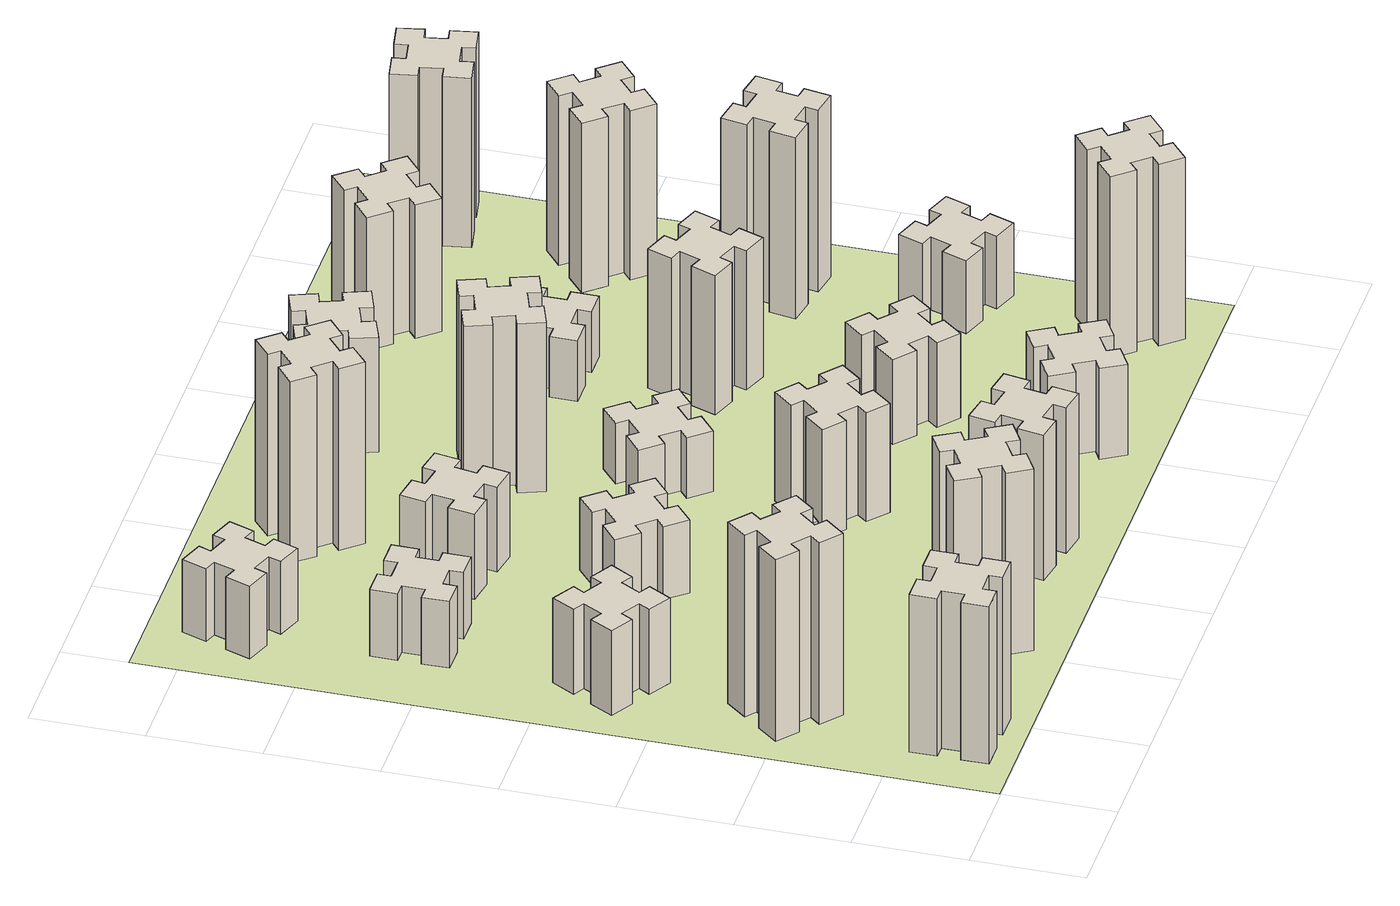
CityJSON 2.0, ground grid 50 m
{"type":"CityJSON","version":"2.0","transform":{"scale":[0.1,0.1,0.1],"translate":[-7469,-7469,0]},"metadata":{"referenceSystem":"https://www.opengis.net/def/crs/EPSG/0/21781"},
"CityObjects":{
"building1":{"type":"Building","attributes":{"class":"1000","function":"1000","usage":"1000","yearOfConstruction":2016,"roofType":"1000","measuredHeight":78,"storeysAboveGround":30,"storeysBelowGround":0},"geometry":[{"type":"Solid","lod":"1","boundaries":[[[[0,1,2,3,4,5,6,7,8,9,10,11,12,13,14,15,16,17,18,19]],[[17,16,20,21]],[[16,15,22,20]],[[15,14,23,22]],[[14,13,24,23]],[[13,12,25,24]],[[12,11,26,25]],[[11,10,27,26]],[[10,9,28,27]],[[9,8,29,28]],[[8,7,30,29]],[[7,6,31,30]],[[6,5,32,31]],[[5,4,33,32]],[[4,3,34,33]],[[3,2,35,34]],[[2,1,36,35]],[[1,0,37,36]],[[0,19,38,37]],[[19,18,39,38]],[[18,17,21,39]],[[24,25,26,27,28,29,30,31,32,33,34,35,36,37,38,39,21,20,22,23]]]]}]},
"building2":{"type":"Building","attributes":{"class":"1000","function":"1000","usage":"1000","yearOfConstruction":2016,"roofType":"1000","measuredHeight":90,"storeysAboveGround":30,"storeysBelowGround":0},"geometry":[{"type":"Solid","lod":"1","boundaries":[[[[40,41,42,43,44,45,46,47,48,49,50,51,52,53,54,55,56,57,58,59]],[[57,56,60,61]],[[56,55,62,60]],[[55,54,63,62]],[[54,53,64,63]],[[53,52,65,64]],[[52,51,66,65]],[[51,50,67,66]],[[50,49,68,67]],[[49,48,69,68]],[[48,47,70,69]],[[47,46,71,70]],[[46,45,72,71]],[[45,44,73,72]],[[44,43,74,73]],[[43,42,75,74]],[[42,41,76,75]],[[41,40,77,76]],[[40,59,78,77]],[[59,58,79,78]],[[58,57,61,79]],[[64,65,66,67,68,69,70,71,72,73,74,75,76,77,78,79,61,60,62,63]]]]}]},
"building3":{"type":"Building","attributes":{"class":"1000","function":"1000","usage":"1000","yearOfConstruction":2016,"roofType":"1000","measuredHeight":42,"storeysAboveGround":30,"storeysBelowGround":0},"geometry":[{"type":"Solid","lod":"1","boundaries":[[[[80,81,82,83,84,85,86,87,88,89,90,91,92,93,94,95,96,97,98,99]],[[97,96,100,101]],[[96,95,102,100]],[[95,94,103,102]],[[94,93,104,103]],[[93,92,105,104]],[[92,91,106,105]],[[91,90,107,106]],[[90,89,108,107]],[[89,88,109,108]],[[88,87,110,109]],[[87,86,111,110]],[[86,85,112,111]],[[85,84,113,112]],[[84,83,114,113]],[[83,82,115,114]],[[82,81,116,115]],[[81,80,117,116]],[[80,99,118,117]],[[99,98,119,118]],[[98,97,101,119]],[[104,105,106,107,108,109,110,111,112,113,114,115,116,117,118,119,101,100,102,103]]]]}]},
"building4":{"type":"Building","attributes":{"class":"1000","function":"1000","usage":"1000","yearOfConstruction":2016,"roofType":"1000","measuredHeight":90,"storeysAboveGround":30,"storeysBelowGround":0},"geometry":[{"type":"Solid","lod":"1","boundaries":[[[[120,121,122,123,124,125,126,127,128,129,130,131,132,133,134,135,136,137,138,139]],[[137,136,140,141]],[[136,135,142,140]],[[135,134,143,142]],[[134,133,144,143]],[[133,132,145,144]],[[132,131,146,145]],[[131,130,147,146]],[[130,129,148,147]],[[129,128,149,148]],[[128,127,150,149]],[[127,126,151,150]],[[126,125,152,151]],[[125,124,153,152]],[[124,123,154,153]],[[123,122,155,154]],[[122,121,156,155]],[[121,120,157,156]],[[120,139,158,157]],[[139,138,159,158]],[[138,137,141,159]],[[144,145,146,147,148,149,150,151,152,153,154,155,156,157,158,159,141,140,142,143]]]]}]},
"building5":{"type":"Building","attributes":{"class":"1000","function":"1000","usage":"1000","yearOfConstruction":2016,"roofType":"1000","measuredHeight":33,"storeysAboveGround":30,"storeysBelowGround":0},"geometry":[{"type":"Solid","lod":"1","boundaries":[[[[160,161,162,163,164,165,166,167,168,169,170,171,172,173,174,175,176,177,178,179]],[[177,176,180,181]],[[176,175,182,180]],[[175,174,183,182]],[[174,173,184,183]],[[173,172,185,184]],[[172,171,186,185]],[[171,170,187,186]],[[170,169,188,187]],[[169,168,189,188]],[[168,167,190,189]],[[167,166,191,190]],[[166,165,192,191]],[[165,164,193,192]],[[164,163,194,193]],[[163,162,195,194]],[[162,161,196,195]],[[161,160,197,196]],[[160,179,198,197]],[[179,178,199,198]],[[178,177,181,199]],[[184,185,186,187,188,189,190,191,192,193,194,195,196,197,198,199,181,180,182,183]]]]}]},
"building6":{"type":"Building","attributes":{"class":"1000","function":"1000","usage":"1000","yearOfConstruction":2016,"roofType":"1000","measuredHeight":36,"storeysAboveGround":30,"storeysBelowGround":0},"geometry":[{"type":"Solid","lod":"1","boundaries":[[[[200,201,202,203,204,205,206,207,208,209,210,211,212,213,214,215,216,217,218,219]],[[217,216,220,221]],[[216,215,222,220]],[[215,214,223,222]],[[214,213,224,223]],[[213,212,225,224]],[[212,211,226,225]],[[211,210,227,226]],[[210,209,228,227]],[[209,208,229,228]],[[208,207,230,229]],[[207,206,231,230]],[[206,205,232,231]],[[205,204,233,232]],[[204,203,234,233]],[[203,202,235,234]],[[202,201,236,235]],[[201,200,237,236]],[[200,219,238,237]],[[219,218,239,238]],[[218,217,221,239]],[[224,225,226,227,228,229,230,231,232,233,234,235,236,237,238,239,221,220,222,223]]]]}]},
"building7":{"type":"Building","attributes":{"class":"1000","function":"1000","usage":"1000","yearOfConstruction":2016,"roofType":"1000","measuredHeight":33,"storeysAboveGround":30,"storeysBelowGround":0},"geometry":[{"type":"Solid","lod":"1","boundaries":[[[[240,241,242,243,244,245,246,247,248,249,250,251,252,253,254,255,256,257,258,259]],[[257,256,260,261]],[[256,255,262,260]],[[255,254,263,262]],[[254,253,264,263]],[[253,252,265,264]],[[252,251,266,265]],[[251,250,267,266]],[[250,249,268,267]],[[249,248,269,268]],[[248,247,270,269]],[[247,246,271,270]],[[246,245,272,271]],[[245,244,273,272]],[[244,243,274,273]],[[243,242,275,274]],[[242,241,276,275]],[[241,240,277,276]],[[240,259,278,277]],[[259,258,279,278]],[[258,257,261,279]],[[264,265,266,267,268,269,270,271,272,273,274,275,276,277,278,279,261,260,262,263]]]]}]},
"building8":{"type":"Building","attributes":{"class":"1000","function":"1000","usage":"1000","yearOfConstruction":2016,"roofType":"1000","measuredHeight":36,"storeysAboveGround":30,"storeysBelowGround":0},"geometry":[{"type":"Solid","lod":"1","boundaries":[[[[280,281,282,283,284,285,286,287,288,289,290,291,292,293,294,295,296,297,298,299]],[[297,296,300,301]],[[296,295,302,300]],[[295,294,303,302]],[[294,293,304,303]],[[293,292,305,304]],[[292,291,306,305]],[[291,290,307,306]],[[290,289,308,307]],[[289,288,309,308]],[[288,287,310,309]],[[287,286,311,310]],[[286,285,312,311]],[[285,284,313,312]],[[284,283,314,313]],[[283,282,315,314]],[[282,281,316,315]],[[281,280,317,316]],[[280,299,318,317]],[[299,298,319,318]],[[298,297,301,319]],[[304,305,306,307,308,309,310,311,312,313,314,315,316,317,318,319,301,300,302,303]]]]}]},
"building9":{"type":"Building","attributes":{"class":"1000","function":"1000","usage":"1000","yearOfConstruction":2016,"roofType":"1000","measuredHeight":42,"storeysAboveGround":30,"storeysBelowGround":0},"geometry":[{"type":"Solid","lod":"1","boundaries":[[[[320,321,322,323,324,325,326,327,328,329,330,331,332,333,334,335,336,337,338,339]],[[337,336,340,341]],[[336,335,342,340]],[[335,334,343,342]],[[334,333,344,343]],[[333,332,345,344]],[[332,331,346,345]],[[331,330,347,346]],[[330,329,348,347]],[[329,328,349,348]],[[328,327,350,349]],[[327,326,351,350]],[[326,325,352,351]],[[325,324,353,352]],[[324,323,354,353]],[[323,322,355,354]],[[322,321,356,355]],[[321,320,357,356]],[[320,339,358,357]],[[339,338,359,358]],[[338,337,341,359]],[[344,345,346,347,348,349,350,351,352,353,354,355,356,357,358,359,341,340,342,343]]]]}]},
"building10":{"type":"Building","attributes":{"class":"1000","function":"1000","usage":"1000","yearOfConstruction":2016,"roofType":"1000","measuredHeight":72,"storeysAboveGround":30,"storeysBelowGround":0},"geometry":[{"type":"Solid","lod":"1","boundaries":[[[[360,361,362,363,364,365,366,367,368,369,370,371,372,373,374,375,376,377,378,379]],[[377,376,380,381]],[[376,375,382,380]],[[375,374,383,382]],[[374,373,384,383]],[[373,372,385,384]],[[372,371,386,385]],[[371,370,387,386]],[[370,369,388,387]],[[369,368,389,388]],[[368,367,390,389]],[[367,366,391,390]],[[366,365,392,391]],[[365,364,393,392]],[[364,363,394,393]],[[363,362,395,394]],[[362,361,396,395]],[[361,360,397,396]],[[360,379,398,397]],[[379,378,399,398]],[[378,377,381,399]],[[384,385,386,387,388,389,390,391,392,393,394,395,396,397,398,399,381,380,382,383]]]]}]},
"building11":{"type":"Building","attributes":{"class":"1000","function":"1000","usage":"1000","yearOfConstruction":2016,"roofType":"1000","measuredHeight":90,"storeysAboveGround":30,"storeysBelowGround":0},"geometry":[{"type":"Solid","lod":"1","boundaries":[[[[400,401,402,403,404,405,406,407,408,409,410,411,412,413,414,415,416,417,418,419]],[[417,416,420,421]],[[416,415,422,420]],[[415,414,423,422]],[[414,413,424,423]],[[413,412,425,424]],[[412,411,426,425]],[[411,410,427,426]],[[410,409,428,427]],[[409,408,429,428]],[[408,407,430,429]],[[407,406,431,430]],[[406,405,432,431]],[[405,404,433,432]],[[404,403,434,433]],[[403,402,435,434]],[[402,401,436,435]],[[401,400,437,436]],[[400,419,438,437]],[[419,418,439,438]],[[418,417,421,439]],[[424,425,426,427,428,429,430,431,432,433,434,435,436,437,438,439,421,420,422,423]]]]}]},
"building12":{"type":"Building","attributes":{"class":"1000","function":"1000","usage":"1000","yearOfConstruction":2016,"roofType":"1000","measuredHeight":54,"storeysAboveGround":30,"storeysBelowGround":0},"geometry":[{"type":"Solid","lod":"1","boundaries":[[[[440,441,442,443,444,445,446,447,448,449,450,451,452,453,454,455,456,457,458,459]],[[457,456,460,461]],[[456,455,462,460]],[[455,454,463,462]],[[454,453,464,463]],[[453,452,465,464]],[[452,451,466,465]],[[451,450,467,466]],[[450,449,468,467]],[[449,448,469,468]],[[448,447,470,469]],[[447,446,471,470]],[[446,445,472,471]],[[445,444,473,472]],[[444,443,474,473]],[[443,442,475,474]],[[442,441,476,475]],[[441,440,477,476]],[[440,459,478,477]],[[459,458,479,478]],[[458,457,461,479]],[[464,465,466,467,468,469,470,471,472,473,474,475,476,477,478,479,461,460,462,463]]]]}]},
"building13":{"type":"Building","attributes":{"class":"1000","function":"1000","usage":"1000","yearOfConstruction":2016,"roofType":"1000","measuredHeight":30,"storeysAboveGround":30,"storeysBelowGround":0},"geometry":[{"type":"Solid","lod":"1","boundaries":[[[[480,481,482,483,484,485,486,487,488,489,490,491,492,493,494,495,496,497,498,499]],[[497,496,500,501]],[[496,495,502,500]],[[495,494,503,502]],[[494,493,504,503]],[[493,492,505,504]],[[492,491,506,505]],[[491,490,507,506]],[[490,489,508,507]],[[489,488,509,508]],[[488,487,510,509]],[[487,486,511,510]],[[486,485,512,511]],[[485,484,513,512]],[[484,483,514,513]],[[483,482,515,514]],[[482,481,516,515]],[[481,480,517,516]],[[480,499,518,517]],[[499,498,519,518]],[[498,497,501,519]],[[504,505,506,507,508,509,510,511,512,513,514,515,516,517,518,519,501,500,502,503]]]]}]},
"building14":{"type":"Building","attributes":{"class":"1000","function":"1000","usage":"1000","yearOfConstruction":2016,"roofType":"1000","measuredHeight":84,"storeysAboveGround":30,"storeysBelowGround":0},"geometry":[{"type":"Solid","lod":"1","boundaries":[[[[520,521,522,523,524,525,526,527,528,529,530,531,532,533,534,535,536,537,538,539]],[[537,536,540,541]],[[536,535,542,540]],[[535,534,543,542]],[[534,533,544,543]],[[533,532,545,544]],[[532,531,546,545]],[[531,530,547,546]],[[530,529,548,547]],[[529,528,549,548]],[[528,527,550,549]],[[527,526,551,550]],[[526,525,552,551]],[[525,524,553,552]],[[524,523,554,553]],[[523,522,555,554]],[[522,521,556,555]],[[521,520,557,556]],[[520,539,558,557]],[[539,538,559,558]],[[538,537,541,559]],[[544,545,546,547,548,549,550,551,552,553,554,555,556,557,558,559,541,540,542,543]]]]}]},
"building15":{"type":"Building","attributes":{"class":"1000","function":"1000","usage":"1000","yearOfConstruction":2016,"roofType":"1000","measuredHeight":45,"storeysAboveGround":30,"storeysBelowGround":0},"geometry":[{"type":"Solid","lod":"1","boundaries":[[[[560,561,562,563,564,565,566,567,568,569,570,571,572,573,574,575,576,577,578,579]],[[577,576,580,581]],[[576,575,582,580]],[[575,574,583,582]],[[574,573,584,583]],[[573,572,585,584]],[[572,571,586,585]],[[571,570,587,586]],[[570,569,588,587]],[[569,568,589,588]],[[568,567,590,589]],[[567,566,591,590]],[[566,565,592,591]],[[565,564,593,592]],[[564,563,594,593]],[[563,562,595,594]],[[562,561,596,595]],[[561,560,597,596]],[[560,579,598,597]],[[579,578,599,598]],[[578,577,581,599]],[[584,585,586,587,588,589,590,591,592,593,594,595,596,597,598,599,581,580,582,583]]]]}]},
"building16":{"type":"Building","attributes":{"class":"1000","function":"1000","usage":"1000","yearOfConstruction":2016,"roofType":"1000","measuredHeight":57,"storeysAboveGround":30,"storeysBelowGround":0},"geometry":[{"type":"Solid","lod":"1","boundaries":[[[[600,601,602,603,604,605,606,607,608,609,610,611,612,613,614,615,616,617,618,619]],[[617,616,620,621]],[[616,615,622,620]],[[615,614,623,622]],[[614,613,624,623]],[[613,612,625,624]],[[612,611,626,625]],[[611,610,627,626]],[[610,609,628,627]],[[609,608,629,628]],[[608,607,630,629]],[[607,606,631,630]],[[606,605,632,631]],[[605,604,633,632]],[[604,603,634,633]],[[603,602,635,634]],[[602,601,636,635]],[[601,600,637,636]],[[600,619,638,637]],[[619,618,639,638]],[[618,617,621,639]],[[624,625,626,627,628,629,630,631,632,633,634,635,636,637,638,639,621,620,622,623]]]]}]},
"building17":{"type":"Building","attributes":{"class":"1000","function":"1000","usage":"1000","yearOfConstruction":2016,"roofType":"1000","measuredHeight":42,"storeysAboveGround":30,"storeysBelowGround":0},"geometry":[{"type":"Solid","lod":"1","boundaries":[[[[640,641,642,643,644,645,646,647,648,649,650,651,652,653,654,655,656,657,658,659]],[[657,656,660,661]],[[656,655,662,660]],[[655,654,663,662]],[[654,653,664,663]],[[653,652,665,664]],[[652,651,666,665]],[[651,650,667,666]],[[650,649,668,667]],[[649,648,669,668]],[[648,647,670,669]],[[647,646,671,670]],[[646,645,672,671]],[[645,644,673,672]],[[644,643,674,673]],[[643,642,675,674]],[[642,641,676,675]],[[641,640,677,676]],[[640,659,678,677]],[[659,658,679,678]],[[658,657,661,679]],[[664,665,666,667,668,669,670,671,672,673,674,675,676,677,678,679,661,660,662,663]]]]}]},
"building18":{"type":"Building","attributes":{"class":"1000","function":"1000","usage":"1000","yearOfConstruction":2016,"roofType":"1000","measuredHeight":69,"storeysAboveGround":30,"storeysBelowGround":0},"geometry":[{"type":"Solid","lod":"1","boundaries":[[[[680,681,682,683,684,685,686,687,688,689,690,691,692,693,694,695,696,697,698,699]],[[697,696,700,701]],[[696,695,702,700]],[[695,694,703,702]],[[694,693,704,703]],[[693,692,705,704]],[[692,691,706,705]],[[691,690,707,706]],[[690,689,708,707]],[[689,688,709,708]],[[688,687,710,709]],[[687,686,711,710]],[[686,685,712,711]],[[685,684,713,712]],[[684,683,714,713]],[[683,682,715,714]],[[682,681,716,715]],[[681,680,717,716]],[[680,699,718,717]],[[699,698,719,718]],[[698,697,701,719]],[[704,705,706,707,708,709,710,711,712,713,714,715,716,717,718,719,701,700,702,703]]]]}]},
"building19":{"type":"Building","attributes":{"class":"1000","function":"1000","usage":"1000","yearOfConstruction":2016,"roofType":"1000","measuredHeight":30,"storeysAboveGround":30,"storeysBelowGround":0},"geometry":[{"type":"Solid","lod":"1","boundaries":[[[[720,721,722,723,724,725,726,727,728,729,730,731,732,733,734,735,736,737,738,739]],[[737,736,740,741]],[[736,735,742,740]],[[735,734,743,742]],[[734,733,744,743]],[[733,732,745,744]],[[732,731,746,745]],[[731,730,747,746]],[[730,729,748,747]],[[729,728,749,748]],[[728,727,750,749]],[[727,726,751,750]],[[726,725,752,751]],[[725,724,753,752]],[[724,723,754,753]],[[723,722,755,754]],[[722,721,756,755]],[[721,720,757,756]],[[720,739,758,757]],[[739,738,759,758]],[[738,737,741,759]],[[744,745,746,747,748,749,750,751,752,753,754,755,756,757,758,759,741,740,742,743]]]]}]},
"building20":{"type":"Building","attributes":{"class":"1000","function":"1000","usage":"1000","yearOfConstruction":2016,"roofType":"1000","measuredHeight":90,"storeysAboveGround":30,"storeysBelowGround":0},"geometry":[{"type":"Solid","lod":"1","boundaries":[[[[760,761,762,763,764,765,766,767,768,769,770,771,772,773,774,775,776,777,778,779]],[[777,776,780,781]],[[776,775,782,780]],[[775,774,783,782]],[[774,773,784,783]],[[773,772,785,784]],[[772,771,786,785]],[[771,770,787,786]],[[770,769,788,787]],[[769,768,789,788]],[[768,767,790,789]],[[767,766,791,790]],[[766,765,792,791]],[[765,764,793,792]],[[764,763,794,793]],[[763,762,795,794]],[[762,761,796,795]],[[761,760,797,796]],[[760,779,798,797]],[[779,778,799,798]],[[778,777,781,799]],[[784,785,786,787,788,789,790,791,792,793,794,795,796,797,798,799,781,780,782,783]]]]}]},
"building21":{"type":"Building","attributes":{"class":"1000","function":"1000","usage":"1000","yearOfConstruction":2016,"roofType":"1000","measuredHeight":66,"storeysAboveGround":30,"storeysBelowGround":0},"geometry":[{"type":"Solid","lod":"1","boundaries":[[[[800,801,802,803,804,805,806,807,808,809,810,811,812,813,814,815,816,817,818,819]],[[817,816,820,821]],[[816,815,822,820]],[[815,814,823,822]],[[814,813,824,823]],[[813,812,825,824]],[[812,811,826,825]],[[811,810,827,826]],[[810,809,828,827]],[[809,808,829,828]],[[808,807,830,829]],[[807,806,831,830]],[[806,805,832,831]],[[805,804,833,832]],[[804,803,834,833]],[[803,802,835,834]],[[802,801,836,835]],[[801,800,837,836]],[[800,819,838,837]],[[819,818,839,838]],[[818,817,821,839]],[[824,825,826,827,828,829,830,831,832,833,834,835,836,837,838,839,821,820,822,823]]]]}]},
"building22":{"type":"Building","attributes":{"class":"1000","function":"1000","usage":"1000","yearOfConstruction":2016,"roofType":"1000","measuredHeight":36,"storeysAboveGround":30,"storeysBelowGround":0},"geometry":[{"type":"Solid","lod":"1","boundaries":[[[[840,841,842,843,844,845,846,847,848,849,850,851,852,853,854,855,856,857,858,859]],[[857,856,860,861]],[[856,855,862,860]],[[855,854,863,862]],[[854,853,864,863]],[[853,852,865,864]],[[852,851,866,865]],[[851,850,867,866]],[[850,849,868,867]],[[849,848,869,868]],[[848,847,870,869]],[[847,846,871,870]],[[846,845,872,871]],[[845,844,873,872]],[[844,843,874,873]],[[843,842,875,874]],[[842,841,876,875]],[[841,840,877,876]],[[840,859,878,877]],[[859,858,879,878]],[[858,857,861,879]],[[864,865,866,867,868,869,870,871,872,873,874,875,876,877,878,879,861,860,862,863]]]]}]},
"building23":{"type":"Building","attributes":{"class":"1000","function":"1000","usage":"1000","yearOfConstruction":2016,"roofType":"1000","measuredHeight":90,"storeysAboveGround":30,"storeysBelowGround":0},"geometry":[{"type":"Solid","lod":"1","boundaries":[[[[880,881,882,883,884,885,886,887,888,889,890,891,892,893,894,895,896,897,898,899]],[[897,896,900,901]],[[896,895,902,900]],[[895,894,903,902]],[[894,893,904,903]],[[893,892,905,904]],[[892,891,906,905]],[[891,890,907,906]],[[890,889,908,907]],[[889,888,909,908]],[[888,887,910,909]],[[887,886,911,910]],[[886,885,912,911]],[[885,884,913,912]],[[884,883,914,913]],[[883,882,915,914]],[[882,881,916,915]],[[881,880,917,916]],[[880,899,918,917]],[[899,898,919,918]],[[898,897,901,919]],[[904,905,906,907,908,909,910,911,912,913,914,915,916,917,918,919,901,900,902,903]]]]}]},
"building24":{"type":"Building","attributes":{"class":"1000","function":"1000","usage":"1000","yearOfConstruction":2016,"roofType":"1000","measuredHeight":84,"storeysAboveGround":30,"storeysBelowGround":0},"geometry":[{"type":"Solid","lod":"1","boundaries":[[[[920,921,922,923,924,925,926,927,928,929,930,931,932,933,934,935,936,937,938,939]],[[937,936,940,941]],[[936,935,942,940]],[[935,934,943,942]],[[934,933,944,943]],[[933,932,945,944]],[[932,931,946,945]],[[931,930,947,946]],[[930,929,948,947]],[[929,928,949,948]],[[928,927,950,949]],[[927,926,951,950]],[[926,925,952,951]],[[925,924,953,952]],[[924,923,954,953]],[[923,922,955,954]],[[922,921,956,955]],[[921,920,957,956]],[[920,939,958,957]],[[939,938,959,958]],[[938,937,941,959]],[[944,945,946,947,948,949,950,951,952,953,954,955,956,957,958,959,941,940,942,943]]]]}]},
"building25":{"type":"Building","attributes":{"class":"1000","function":"1000","usage":"1000","yearOfConstruction":2016,"roofType":"1000","measuredHeight":84,"storeysAboveGround":30,"storeysBelowGround":0},"geometry":[{"type":"Solid","lod":"1","boundaries":[[[[960,961,962,963,964,965,966,967,968,969,970,971,972,973,974,975,976,977,978,979]],[[977,976,980,981]],[[976,975,982,980]],[[975,974,983,982]],[[974,973,984,983]],[[973,972,985,984]],[[972,971,986,985]],[[971,970,987,986]],[[970,969,988,987]],[[969,968,989,988]],[[968,967,990,989]],[[967,966,991,990]],[[966,965,992,991]],[[965,964,993,992]],[[964,963,994,993]],[[963,962,995,994]],[[962,961,996,995]],[[961,960,997,996]],[[960,979,998,997]],[[979,978,999,998]],[[978,977,981,999]],[[984,985,986,987,988,989,990,991,992,993,994,995,996,997,998,999,981,980,982,983]]]]}]},
"landuse1":{"type":"LandUse","attributes":{"name":"plot1","function":"1010"},"geometry":[{"type":"MultiSurface","lod":"1","boundaries":[[[1000,1001,1002,1003]]]}]}
},
"vertices":[
[265,325,0],[265,225,0],[205,225,0],[205,105,0],[325,105,0],[325,165,0],[425,165,0],[425,105,0],[545,105,0],[545,225,0],[485,225,0],[485,325,0],[545,325,0],[545,445,0],[425,445,0],[425,385,0],[325,385,0],[325,445,0],[205,445,0],[205,325,0],[325,385,780],[325,445,780],[425,385,780],[425,445,780],[545,445,780],[545,325,780],[485,325,780],[485,225,780],[545,225,780],[545,105,780],[425,105,780],[425,165,780],[325,165,780],[325,105,780],[205,105,780],[205,225,780],[265,225,780],[265,325,780],[205,325,780],[205,445,780],
[484,1067,0],[408,1132,0],[446,1178,0],[354,1255,0],[277,1163,0],[323,1124,0],[259,1048,0],[213,1086,0],[136,994,0],[228,917,0],[266,963,0],[343,899,0],[304,853,0],[396,776,0],[473,868,0],[427,906,0],[492,983,0],[538,944,0],[615,1036,0],[523,1113,0],[492,983,900],[538,944,900],[427,906,900],[473,868,900],[396,776,900],[304,853,900],[343,899,900],[266,963,900],[228,917,900],[136,994,900],[213,1086,900],[259,1048,900],[323,1124,900],[277,1163,900],[354,1255,900],[446,1178,900],[408,1132,900],[484,1067,900],[523,1113,900],[615,1036,900],
[474,1826,0],[387,1876,0],[417,1928,0],[313,1988,0],[253,1884,0],[305,1854,0],[255,1767,0],[203,1797,0],[143,1693,0],[247,1633,0],[277,1685,0],[364,1635,0],[334,1583,0],[438,1523,0],[498,1627,0],[446,1657,0],[496,1744,0],[548,1714,0],[608,1818,0],[504,1878,0],[496,1744,420],[548,1714,420],[446,1657,420],[498,1627,420],[438,1523,420],[334,1583,420],[364,1635,420],[277,1685,420],[247,1633,420],[143,1693,420],[203,1797,420],[255,1767,420],[305,1854,420],[253,1884,420],[313,1988,420],[417,1928,420],[387,1876,420],[474,1826,420],[504,1878,420],[608,1818,420],
[1127,255,0],[1214,305,0],[1244,253,0],[1348,313,0],[1288,417,0],[1236,387,0],[1186,474,0],[1238,504,0],[1178,608,0],[1074,548,0],[1104,496,0],[1017,446,0],[987,498,0],[883,438,0],[943,334,0],[995,364,0],[1045,277,0],[993,247,0],[1053,143,0],[1157,203,0],[1045,277,900],[993,247,900],[995,364,900],[943,334,900],[883,438,900],[987,498,900],[1017,446,900],[1104,496,900],[1074,548,900],[1178,608,900],[1238,504,900],[1186,474,900],[1236,387,900],[1288,417,900],[1348,313,900],[1244,253,900],[1214,305,900],[1127,255,900],[1157,203,900],[1053,143,900],
[425,2485,0],[525,2485,0],[525,2425,0],[645,2425,0],[645,2545,0],[585,2545,0],[585,2645,0],[645,2645,0],[645,2765,0],[525,2765,0],[525,2705,0],[425,2705,0],[425,2765,0],[305,2765,0],[305,2645,0],[365,2645,0],[365,2545,0],[305,2545,0],[305,2425,0],[425,2425,0],[365,2545,330],[305,2545,330],[365,2645,330],[305,2645,330],[305,2765,330],[425,2765,330],[425,2705,330],[525,2705,330],[525,2765,330],[645,2765,330],[645,2645,330],[585,2645,330],[585,2545,330],[645,2545,330],[645,2425,330],[525,2425,330],[525,2485,330],[425,2485,330],[425,2425,330],[305,2425,330],
[462,3251,0],[496,3345,0],[552,3324,0],[593,3437,0],[480,3478,0],[460,3422,0],[366,3456,0],[387,3512,0],[274,3553,0],[233,3440,0],[289,3420,0],[255,3326,0],[199,3347,0],[157,3234,0],[270,3193,0],[291,3249,0],[385,3215,0],[364,3159,0],[477,3117,0],[518,3230,0],[385,3215,360],[364,3159,360],[291,3249,360],[270,3193,360],[157,3234,360],[199,3347,360],[255,3326,360],[289,3420,360],[233,3440,360],[274,3553,360],[387,3512,360],[366,3456,360],[460,3422,360],[480,3478,360],[593,3437,360],[552,3324,360],[496,3345,360],[462,3251,360],[518,3230,360],[477,3117,360],
[1083,1332,0],[1006,1267,0],[968,1313,0],[876,1236,0],[953,1144,0],[999,1183,0],[1063,1106,0],[1017,1068,0],[1094,976,0],[1186,1053,0],[1148,1099,0],[1224,1163,0],[1263,1117,0],[1355,1194,0],[1278,1286,0],[1232,1248,0],[1167,1324,0],[1213,1363,0],[1136,1455,0],[1044,1378,0],[1167,1324,330],[1213,1363,330],[1232,1248,330],[1278,1286,330],[1355,1194,330],[1263,1117,330],[1224,1163,330],[1148,1099,330],[1186,1053,330],[1094,976,330],[1017,1068,330],[1063,1106,330],[999,1183,330],[953,1144,330],[876,1236,330],[968,1313,330],[1006,1267,330],[1083,1332,330],[1044,1378,330],[1136,1455,330],
[1083,1972,0],[1006,1907,0],[968,1953,0],[876,1876,0],[953,1784,0],[999,1823,0],[1063,1746,0],[1017,1708,0],[1094,1616,0],[1186,1693,0],[1148,1739,0],[1224,1803,0],[1263,1757,0],[1355,1834,0],[1278,1926,0],[1232,1888,0],[1167,1964,0],[1213,2003,0],[1136,2095,0],[1044,2018,0],[1167,1964,360],[1213,2003,360],[1232,1888,360],[1278,1926,360],[1355,1834,360],[1263,1757,360],[1224,1803,360],[1148,1739,360],[1186,1693,360],[1094,1616,360],[1017,1708,360],[1063,1746,360],[999,1823,360],[953,1784,360],[876,1876,360],[968,1953,360],[1006,1907,360],[1083,1972,360],[1044,2018,360],[1136,2095,360],
[1115,2527,0],[1132,2625,0],[1191,2615,0],[1212,2733,0],[1094,2754,0],[1084,2695,0],[985,2712,0],[996,2771,0],[877,2792,0],[857,2674,0],[916,2664,0],[898,2565,0],[839,2576,0],[818,2457,0],[937,2437,0],[947,2496,0],[1045,2478,0],[1035,2419,0],[1153,2398,0],[1174,2517,0],[1045,2478,420],[1035,2419,420],[947,2496,420],[937,2437,420],[818,2457,420],[839,2576,420],[898,2565,420],[916,2664,420],[857,2674,420],[877,2792,420],[996,2771,420],[985,2712,420],[1084,2695,420],[1094,2754,420],[1212,2733,420],[1191,2615,420],[1132,2625,420],[1115,2527,420],[1174,2517,420],[1153,2398,420],
[1855,307,0],[1872,405,0],[1931,395,0],[1952,513,0],[1834,534,0],[1824,475,0],[1725,492,0],[1736,551,0],[1617,572,0],[1597,454,0],[1656,444,0],[1638,345,0],[1579,356,0],[1558,237,0],[1677,217,0],[1687,276,0],[1785,258,0],[1775,199,0],[1893,178,0],[1914,297,0],[1785,258,720],[1775,199,720],[1687,276,720],[1677,217,720],[1558,237,720],[1579,356,720],[1638,345,720],[1656,444,720],[1597,454,720],[1617,572,720],[1736,551,720],[1725,492,720],[1824,475,720],[1834,534,720],[1952,513,720],[1931,395,720],[1872,405,720],[1855,307,720],[1914,297,720],[1893,178,720],
[999,3203,0],[1063,3126,0],[1017,3088,0],[1094,2996,0],[1186,3073,0],[1148,3119,0],[1224,3183,0],[1263,3137,0],[1355,3214,0],[1278,3306,0],[1232,3268,0],[1167,3344,0],[1213,3383,0],[1136,3475,0],[1044,3398,0],[1083,3352,0],[1006,3287,0],[968,3333,0],[876,3256,0],[953,3164,0],[1006,3287,900],[968,3333,900],[1083,3352,900],[1044,3398,900],[1136,3475,900],[1213,3383,900],[1167,3344,900],[1232,3268,900],[1278,3306,900],[1355,3214,900],[1263,3137,900],[1224,3183,900],[1148,3119,900],[1186,3073,900],[1094,2996,900],[1017,3088,900],[1063,3126,900],[999,3203,900],[953,3164,900],[876,3256,900],
[1746,1163,0],[1823,1099,0],[1784,1053,0],[1876,976,0],[1953,1068,0],[1907,1106,0],[1972,1183,0],[2018,1144,0],[2095,1236,0],[2003,1313,0],[1964,1267,0],[1888,1332,0],[1926,1378,0],[1834,1455,0],[1757,1363,0],[1803,1324,0],[1739,1248,0],[1693,1286,0],[1616,1194,0],[1708,1117,0],[1739,1248,540],[1693,1286,540],[1803,1324,540],[1757,1363,540],[1834,1455,540],[1926,1378,540],[1888,1332,540],[1964,1267,540],[2003,1313,540],[2095,1236,540],[2018,1144,540],[1972,1183,540],[1907,1106,540],[1953,1068,540],[1876,976,540],[1784,1053,540],[1823,1099,540],[1746,1163,540],[1708,1117,540],[1616,1194,540],
[1972,1988,0],[1907,2064,0],[1953,2103,0],[1876,2195,0],[1784,2118,0],[1823,2072,0],[1746,2007,0],[1708,2053,0],[1616,1976,0],[1693,1884,0],[1739,1923,0],[1803,1846,0],[1757,1808,0],[1834,1716,0],[1926,1793,0],[1888,1839,0],[1964,1903,0],[2003,1857,0],[2095,1934,0],[2018,2026,0],[1964,1903,300],[2003,1857,300],[1888,1839,300],[1926,1793,300],[1834,1716,300],[1757,1808,300],[1803,1846,300],[1739,1923,300],[1693,1884,300],[1616,1976,300],[1708,2053,300],[1746,2007,300],[1823,2072,300],[1784,2118,300],[1876,2195,300],[1953,2103,300],[1907,2064,300],[1972,1988,300],[2018,2026,300],[2095,1934,300],
[1876,2586,0],[1842,2680,0],[1898,2700,0],[1857,2813,0],[1744,2772,0],[1765,2716,0],[1671,2682,0],[1650,2738,0],[1537,2697,0],[1579,2584,0],[1635,2605,0],[1669,2511,0],[1613,2490,0],[1654,2377,0],[1767,2419,0],[1746,2475,0],[1840,2509,0],[1860,2453,0],[1973,2494,0],[1932,2607,0],[1840,2509,840],[1860,2453,840],[1746,2475,840],[1767,2419,840],[1654,2377,840],[1613,2490,840],[1669,2511,840],[1635,2605,840],[1579,2584,840],[1537,2697,840],[1650,2738,840],[1671,2682,840],[1765,2716,840],[1744,2772,840],[1857,2813,840],[1898,2700,840],[1842,2680,840],[1876,2586,840],[1932,2607,840],[1973,2494,840],
[2475,364,0],[2525,277,0],[2473,247,0],[2533,143,0],[2637,203,0],[2607,255,0],[2694,305,0],[2724,253,0],[2828,313,0],[2768,417,0],[2716,387,0],[2666,474,0],[2718,504,0],[2658,608,0],[2554,548,0],[2584,496,0],[2497,446,0],[2467,498,0],[2363,438,0],[2423,334,0],[2497,446,450],[2467,498,450],[2584,496,450],[2554,548,450],[2658,608,450],[2718,504,450],[2666,474,450],[2716,387,450],[2768,417,450],[2828,313,450],[2724,253,450],[2694,305,450],[2607,255,450],[2637,203,450],[2533,143,450],[2473,247,450],[2525,277,450],[2475,364,450],[2423,334,450],[2363,438,450],
[1846,3215,0],[1940,3249,0],[1960,3193,0],[2073,3234,0],[2032,3347,0],[1976,3326,0],[1942,3420,0],[1998,3440,0],[1957,3553,0],[1844,3512,0],[1865,3456,0],[1771,3422,0],[1750,3478,0],[1637,3437,0],[1679,3324,0],[1735,3345,0],[1769,3251,0],[1713,3230,0],[1754,3117,0],[1867,3159,0],[1769,3251,570],[1713,3230,570],[1735,3345,570],[1679,3324,570],[1637,3437,570],[1750,3478,570],[1771,3422,570],[1865,3456,570],[1844,3512,570],[1957,3553,570],[1998,3440,570],[1942,3420,570],[1976,3326,570],[2032,3347,570],[2073,3234,570],[1960,3193,570],[1940,3249,570],[1846,3215,570],[1867,3159,570],[1754,3117,570],
[2647,1006,0],[2712,1083,0],[2758,1044,0],[2835,1136,0],[2743,1213,0],[2704,1167,0],[2628,1232,0],[2666,1278,0],[2574,1355,0],[2497,1263,0],[2543,1224,0],[2479,1148,0],[2433,1186,0],[2356,1094,0],[2448,1017,0],[2486,1063,0],[2563,999,0],[2524,953,0],[2616,876,0],[2693,968,0],[2563,999,420],[2524,953,420],[2486,1063,420],[2448,1017,420],[2356,1094,420],[2433,1186,420],[2479,1148,420],[2543,1224,420],[2497,1263,420],[2574,1355,420],[2666,1278,420],[2628,1232,420],[2704,1167,420],[2743,1213,420],[2835,1136,420],[2758,1044,420],[2712,1083,420],[2647,1006,420],[2693,968,420],[2616,876,420],
[2682,1871,0],[2716,1965,0],[2772,1944,0],[2813,2057,0],[2700,2098,0],[2680,2042,0],[2586,2076,0],[2607,2132,0],[2494,2173,0],[2453,2060,0],[2509,2040,0],[2475,1946,0],[2419,1967,0],[2377,1854,0],[2490,1813,0],[2511,1869,0],[2605,1835,0],[2584,1779,0],[2697,1737,0],[2738,1850,0],[2605,1835,690],[2584,1779,690],[2511,1869,690],[2490,1813,690],[2377,1854,690],[2419,1967,690],[2475,1946,690],[2509,2040,690],[2453,2060,690],[2494,2173,690],[2607,2132,690],[2586,2076,690],[2680,2042,690],[2700,2098,690],[2813,2057,690],[2772,1944,690],[2716,1965,690],[2682,1871,690],[2738,1850,690],[2697,1737,690],
[2605,2545,0],[2605,2645,0],[2665,2645,0],[2665,2765,0],[2545,2765,0],[2545,2705,0],[2445,2705,0],[2445,2765,0],[2325,2765,0],[2325,2645,0],[2385,2645,0],[2385,2545,0],[2325,2545,0],[2325,2425,0],[2445,2425,0],[2445,2485,0],[2545,2485,0],[2545,2425,0],[2665,2425,0],[2665,2545,0],[2545,2485,300],[2545,2425,300],[2445,2485,300],[2445,2425,300],[2325,2425,300],[2325,2545,300],[2385,2545,300],[2385,2645,300],[2325,2645,300],[2325,2765,300],[2445,2765,300],[2445,2705,300],[2545,2705,300],[2545,2765,300],[2665,2765,300],[2665,2645,300],[2605,2645,300],[2605,2545,300],[2665,2545,300],[2665,2425,300],
[3468,259,0],[3544,323,0],[3583,277,0],[3675,354,0],[3598,446,0],[3552,408,0],[3487,484,0],[3533,523,0],[3456,615,0],[3364,538,0],[3403,492,0],[3326,427,0],[3288,473,0],[3196,396,0],[3273,304,0],[3319,343,0],[3383,266,0],[3337,228,0],[3414,136,0],[3506,213,0],[3383,266,900],[3337,228,900],[3319,343,900],[3273,304,900],[3196,396,900],[3288,473,900],[3326,427,900],[3403,492,900],[3364,538,900],[3456,615,900],[3533,523,900],[3487,484,900],[3552,408,900],[3598,446,900],[3675,354,900],[3583,277,900],[3544,323,900],[3468,259,900],[3506,213,900],[3414,136,900],
[2812,3368,0],[2747,3444,0],[2793,3483,0],[2716,3575,0],[2624,3498,0],[2663,3452,0],[2586,3387,0],[2548,3433,0],[2456,3356,0],[2533,3264,0],[2579,3303,0],[2643,3226,0],[2597,3188,0],[2674,3096,0],[2766,3173,0],[2728,3219,0],[2804,3283,0],[2843,3237,0],[2935,3314,0],[2858,3406,0],[2804,3283,660],[2843,3237,660],[2728,3219,660],[2766,3173,660],[2674,3096,660],[2597,3188,660],[2643,3226,660],[2579,3303,660],[2533,3264,660],[2456,3356,660],[2548,3433,660],[2586,3387,660],[2663,3452,660],[2624,3498,660],[2716,3575,660],[2793,3483,660],[2747,3444,660],[2812,3368,660],[2858,3406,660],[2935,3314,660],
[3351,1029,0],[3445,995,0],[3424,939,0],[3537,897,0],[3578,1010,0],[3522,1031,0],[3556,1125,0],[3612,1104,0],[3653,1217,0],[3540,1258,0],[3520,1202,0],[3426,1236,0],[3447,1292,0],[3334,1333,0],[3293,1220,0],[3349,1200,0],[3315,1106,0],[3259,1127,0],[3217,1014,0],[3330,973,0],[3315,1106,360],[3259,1127,360],[3349,1200,360],[3293,1220,360],[3334,1333,360],[3447,1292,360],[3426,1236,360],[3520,1202,360],[3540,1258,360],[3653,1217,360],[3612,1104,360],[3556,1125,360],[3522,1031,360],[3578,1010,360],[3537,897,360],[3424,939,360],[3445,995,360],[3351,1029,360],[3330,973,360],[3217,1014,360],
[3435,1787,0],[3452,1885,0],[3511,1875,0],[3532,1993,0],[3414,2014,0],[3404,1955,0],[3305,1972,0],[3316,2031,0],[3197,2052,0],[3177,1934,0],[3236,1924,0],[3218,1825,0],[3159,1836,0],[3138,1717,0],[3257,1697,0],[3267,1756,0],[3365,1738,0],[3355,1679,0],[3473,1658,0],[3494,1777,0],[3365,1738,900],[3355,1679,900],[3267,1756,900],[3257,1697,900],[3138,1717,900],[3159,1836,900],[3218,1825,900],[3236,1924,900],[3177,1934,900],[3197,2052,900],[3316,2031,900],[3305,1972,900],[3404,1955,900],[3414,2014,900],[3532,1993,900],[3511,1875,900],[3452,1885,900],[3435,1787,900],[3494,1777,900],[3473,1658,900],
[3452,2628,0],[3387,2704,0],[3433,2743,0],[3356,2835,0],[3264,2758,0],[3303,2712,0],[3226,2647,0],[3188,2693,0],[3096,2616,0],[3173,2524,0],[3219,2563,0],[3283,2486,0],[3237,2448,0],[3314,2356,0],[3406,2433,0],[3368,2479,0],[3444,2543,0],[3483,2497,0],[3575,2574,0],[3498,2666,0],[3444,2543,840],[3483,2497,840],[3368,2479,840],[3406,2433,840],[3314,2356,840],[3237,2448,840],[3283,2486,840],[3219,2563,840],[3173,2524,840],[3096,2616,840],[3188,2693,840],[3226,2647,840],[3303,2712,840],[3264,2758,840],[3356,2835,840],[3433,2743,840],[3387,2704,840],[3452,2628,840],[3498,2666,840],[3575,2574,840],
[3552,3305,0],[3535,3404,0],[3594,3414,0],[3573,3532,0],[3455,3511,0],[3465,3452,0],[3367,3435,0],[3357,3494,0],[3238,3473,0],[3259,3355,0],[3318,3365,0],[3336,3267,0],[3277,3257,0],[3297,3138,0],[3416,3159,0],[3405,3218,0],[3504,3236,0],[3514,3177,0],[3632,3197,0],[3611,3316,0],[3504,3236,840],[3514,3177,840],[3405,3218,840],[3416,3159,840],[3297,3138,840],[3277,3257,840],[3336,3267,840],[3318,3365,840],[3259,3355,840],[3238,3473,840],[3357,3494,840],[3367,3435,840],[3465,3452,840],[3455,3511,840],[3573,3532,840],[3594,3414,840],[3535,3404,840],[3552,3305,840],[3611,3316,840],[3632,3197,840],
[5,3705,0],[3705,3705,0],[3705,5,0],[5,5,0]
]}
